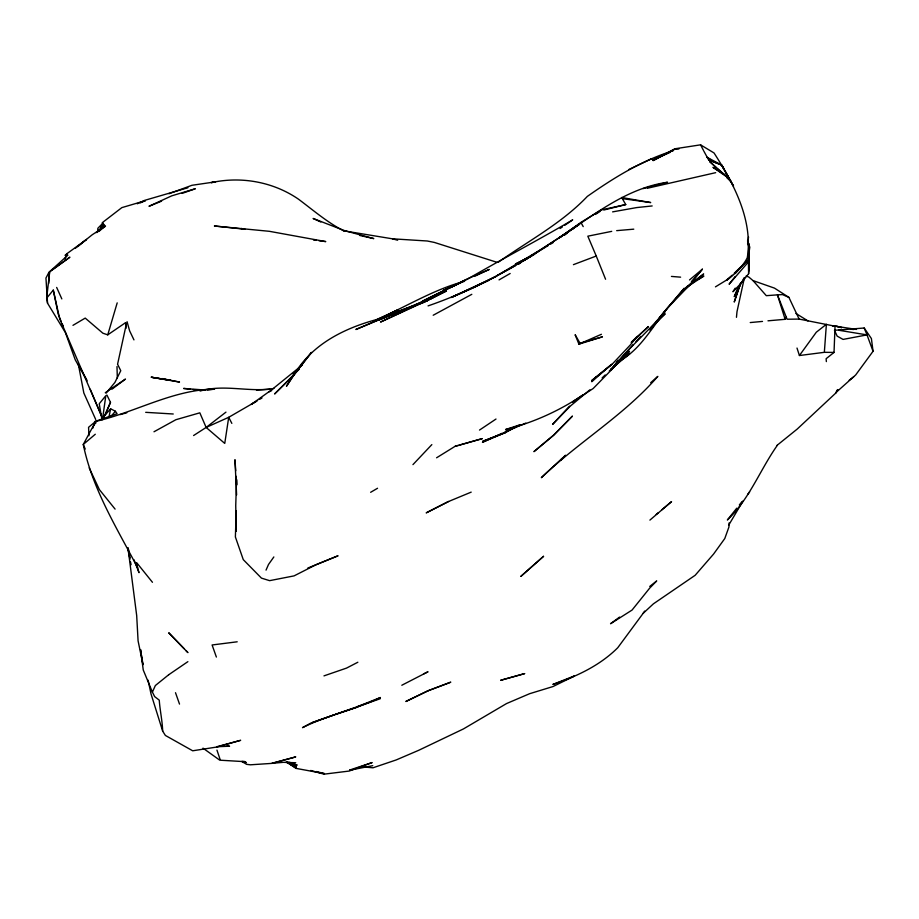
<?xml version="1.0" encoding="UTF-8"?>
<svg xmlns="http://www.w3.org/2000/svg" width="919" height="919" viewBox="0 0 919 919"><rect width="100%" height="100%" fill="white"/><g stroke="black" fill="none" stroke-linecap="round" stroke-linejoin="round"><path stroke-width="1.38" d="M749.088 250.06L748.629 273.678L741.311 282.995L732.96 291.748L735.234 288.152M826.365 361.592L826.112 358.72L834.027 352.425L835.038 326.199L799.128 319.077L787.101 319.226L777.44 294.861L766.308 295.677L753.029 280.605L748.698 276.952L746.056 276.045M729.1 522.957L728.928 527.012L724.781 538.534L713.558 554.088L695.155 575.294L653.386 603.852L643.128 613.364L617.763 647.723C599.9 665.563 576.546 676.51 552.859 684.437L573.904 676.108M48.764 283.351L49.465 272.001L69.901 257.159L51.292 270.496M670.089 152.416L652.674 160.078L675.109 148.981L653.11 160.607L675.109 148.752L700.565 144.834L714.04 152.968C733.753 183.697 753.201 219.997 747.285 257.722C739.979 272.805 715.671 288.486 732.259 275.172M799.415 355.527L824.343 352.322L826.388 324.292L816.313 332.218L799.415 355.527L797.003 348.048M97.54 232.473L97.873 228.257L102.802 223.248L104.605 225.396L96.116 232.645M736.452 317.319L736.992 311.702L744.459 277.504L742.782 281.409M87.19 380.88L75.266 359.857L65.41 332.621L47.547 303.213L46.639 298.181L49.66 272.254M102.56 418.972L105.811 395.721L99.229 403.763L102.009 419.857M747.606 243.719L748.548 236.941M735.2 276.516L729.1 284.224L747.503 263.006L749.789 247.222L747.572 240.525M94.508 424.739L94.99 421.947L95.794 423.154L95.725 421.407C135.828 412.126 172.68 389.782 214.598 389.047L207.556 390.23M108.913 417.237L110.625 408.817L115.415 411.252L117.069 413.711L94.531 421.637M117.54 364.383L126.294 324.281L125.593 322.649L107.753 334.849L102.882 333.206L85.214 318.1L72.98 325.337M102.193 226.005L102.802 223.248L99.321 230.772M102.79 419.512L110.487 402.327L106.88 394.998M107.753 334.849L117.195 302.868M740.622 283.041L734.235 302.029L740.691 283.121M64.927 259.273L66.742 253.931L67.834 255.241L48.994 272.219L45.95 278.043L47.547 303.213M92.67 428.403L94.99 421.947L88.569 427.312L88.948 435.767M737.923 287.624L734.247 296.63L743.551 278.871M105.708 413.998L110.487 402.327M266.039 570.125L268.497 564.496L273.851 556.948M226.947 745.791L229.578 746.205L216.781 746.745L240.663 740.312L216.987 747.009L192.691 750.789L165.374 735.441L162.674 731.133C162.33 720.657 159.986 710.548 159.251 700.14L154.645 696.602L152.393 692.11L155.368 685.528L168.648 674.787M100.975 229.394L103.537 224.351L100.079 230.497M776.854 445.508L797.198 429.081L835.922 392.918L837.577 389.748M835.922 392.918L837.646 389.599M95.725 421.407L83.273 444.463C92.348 489.011 116.874 528.046 137.666 567.827M736.762 508.173L727.354 519.993C749.548 499.006 759.979 469.908 777.302 445.37M767.985 320.811L785.125 319.318L786.342 317.181M728.767 525.048L743.034 500.924M736.567 271.197L735.131 273.54L747.216 260.72L747.503 263.006M643.128 613.364L644.644 611.089M611.342 369.771L618.246 360.237L611.847 369.438L593.203 388.496L572.594 401.994L583.393 394.676C559.843 410.586 533.227 422.729 505.588 429.541L518.948 425.129M666.918 308.623L659.222 317.94L684.345 288.187L666.918 308.623C650.124 330.656 627.964 347.761 611.204 369.829L629.561 351.276L617.591 362.833M834.429 330.323L864.193 328.014L871.396 338.548L873.05 351.288L855.658 374.986L836.29 392.241M747.905 494.123L749.628 491.929M739.336 504.956L741.897 501.728M689.514 279.939L702.357 269.187L689.307 285.418L666.482 309.129M652.616 326.796L655.258 323.557M658.774 319.249L664.942 311.69C651.445 328.474 640.325 348.806 621.221 360.018M106.122 393.148L114.921 382.43L120.768 370.713L117.908 364.923M46.639 298.181L53.291 290.105L59.689 318.744L101.527 415.939L90.257 389.277M613.111 367.692L633.065 344.659M649.94 330.208L653.409 326.13M656.017 323.074L665.149 313.793L658.854 319.444M110.74 416.617L115.415 411.252M103.33 417.134L110.625 408.817M687.768 285.763L684.115 289.91L703.667 273.965L687.94 285.786M691.41 281.616L702.357 269.187M299.261 369.174L274.597 393.975L293.942 375.067C311.426 344.659 343.614 328.52 376.331 319.628C405.784 307.153 433.079 289.588 464.279 281.409M569.504 406.198L552.572 424.417L570.159 406.221L589.872 389.817M635.959 341.546L640.796 336.354M412.953 464.623L431.85 444.612M562.118 458.328L541.325 477.696C578.545 442.005 623.806 415.549 657.832 376.388L650.675 382.706M596.603 376.629L591.733 381.707L611.698 364.315L591.859 380.455L612.261 364.108L630.239 345.027L637.212 336.423L631.33 342.327M565.323 455.422L560.475 460.258L565.461 455.33M602.117 377.927L605.173 374.963M613.605 366.681L610.607 369.564L629.814 353.482L624.104 357.48M734.258 273.242L741.231 266.499M743.23 264.569L747.216 260.72M631.376 342.419L648.458 326.544L632.283 341.397M609.263 371L620.865 360.34L629.124 354.102L626.838 355.63M298.847 368.668L293.023 373.953L299.399 368.68M655.442 322.58L659.486 318.996L657.453 320.742M95.289 434.239L83.273 444.463L85.237 449.069M656.235 514.456L658.429 512.618M661.703 509.873L671.548 501.636L649.905 520.108M75.197 248.383L92.199 234.782L105.536 226.074L98.861 231.289M65.031 255.344L66.742 253.931M578.924 344.154L602.416 336.836L580.038 343.246L575.133 334.723L578.924 344.154L601.417 334.286M576.121 226.12L558.878 238.055C592.881 215.781 625.919 188.211 667.527 182.249L643.07 188.613M77.69 246.591L86.512 239.445L66.639 253.885M498.466 262.11C528.528 240.789 561.589 223.455 587.356 196.39C613.972 177.712 641.864 160.388 673.179 150.773M302.5 364.82L271.622 389.828L251.174 404.463L255.987 401.557M649.756 586.437L656.706 580.934L649.561 588.275L632.042 610.078L610.549 623.725L619.578 617.086M102.227 222.731L121.836 207.625L145.409 200.664L140.297 202.881M193.599 435.526L206.143 427.438L225.959 412.137M849.213 380.213L853.625 376.905M111.98 389.174L125.466 379.076L105.271 392.723M564.783 234.977L567.046 233.323M576.087 226.717L579.475 224.236M560.085 228.498L562.382 226.936M564.668 225.362L572.698 219.859C537.661 240.479 501.579 259.273 466.37 279.778M168.809 674.684L187.878 661.657M537.615 251.898L534.582 253.816L573.525 228.165M575.88 226.579L579.418 224.202M479.511 430.069L495.996 419.041M621.152 359.444L623.427 357.916M595.386 214.46L600.027 211.439M685.861 287.624L703.874 276.068L697.9 279.399M559.361 237.665L569.837 230.968M572.158 229.474L574.49 227.981M520.372 262.788L518.029 264.247L521.613 261.995M524.002 260.479L533.571 254.46C500.384 275.24 465.14 293.138 428.07 305.889M518.029 264.247L521.67 261.961M524.094 260.433L538.626 251.255M522.704 261.329L532.055 255.471M534.387 254.012L537.902 251.817M436.582 457.788L455.227 446.232L458.535 445.416M715.453 286.854L728.537 278.859M539.062 251.082L548.39 245.453M550.722 244.04L553.054 242.639M259.606 399.386L262.018 397.938M257.561 400.604L228.716 417.306L206.143 427.438L199.825 412.826L175.874 419.719L153.99 431.769M370.633 492.297L377.548 488.265M499.051 279.893L510.171 273.494M517.627 425.934L505.542 432.585L482.693 441.315L505.381 432.516L482.452 442.303L502.222 433.228M693.121 282.076L695.511 280.732M433.205 315.24L471.815 294.321M311.047 722.977L302.512 727.653C327.463 715.12 355.274 709.721 380.397 697.521L357.112 706.757L380.259 698.739M530.883 256.286L516.133 264.35L529.378 257.263M515.628 265.557L496.421 276.022L539.442 250.416L560.418 237.079L580.842 222.409L601.508 209.9L625.747 204.569L621.692 197.505L650.698 202.559L622.691 198.676M425.244 301.696L445.784 290.886L425.302 301.673L427.772 300.444M520.143 424.773L514.089 427.944L517.879 425.968M574.042 676.2L553.031 686.539L529.585 693.719L506.541 703.563L463.429 728.939L418.673 750.318L396.192 759.944L372.976 767.79L362.029 766.848M401.81 685.252L428.024 671.766L423.556 673.937M357.847 662.243L346.497 668.113L323.97 675.879M448.61 501.487L426.198 512.871L448.058 501.717L471.194 492.124M430.264 299.18L446.462 290.978L380.535 322.029L381.098 321.811L424.486 301.857L401.419 310.048L355.871 329.496L423.016 301.409L405.704 309.324M534.065 254.632L515.375 264.063L531.262 256.275M269.198 391.816L271.702 390.586M513.399 427.806L505.76 431.551L525.806 423.108M504.692 432.091L516.938 426.129M451.08 297.538L495.961 276.504L474.043 287.486L451.631 297.331L489.448 280.1M377.95 319.41L398.088 309.806L375.974 320.34M651.502 158.803L628.826 169.521M474.434 276.378L489.218 269.451L467.3 278.894L422.315 301.26L465.152 280.375L444.773 289.99L462.096 282.087M137.23 203.788L144.639 200.365L187.924 187.752M465.106 280.352L443.567 290.22L456.513 284.787M307.831 568.034L338.054 555.777L315.952 564.771L294.069 575.88L269.6 580.659L261.444 578.12L243.271 559.625L235.39 536.983L236.206 510.849L236.24 531.251L235.746 505.634L236.551 479.5L236.642 485.106M161.583 201.169L148.993 206.27L171.784 195.816L195.31 188.751L182.169 193.381M377.962 319.582L384.245 317.055M389.334 315.964L377.904 320.329L400.845 310.76L424.038 302.34M391.873 314.987L395.675 313.528M573.422 264.661L596.247 256.033L605.575 279.25M168.993 193.725L191.968 185.282L215.494 181.836M312.403 722.495L355.768 707.239M312.357 722.518L334.585 714.706M349.634 770.053L372.138 762.563L349.186 771.052L324.039 774.166L310.725 770.455M335.596 714.35L357.847 706.987M459.845 445.037L482.245 438.627L455.227 446.232M120.205 414.584L126.799 412.792M273.081 762.988L295.746 756.888L271.978 763.379L250.405 764.803L246.602 764.332L241.823 761.495M603.909 210.003L625.747 204.569M647.378 188.257L715.671 172.669M200.089 391.046C224.179 383.843 249.554 392.654 273.885 388.473M349.668 770.225L372.758 765.676M612.605 211.875L636.683 207.579L652.168 205.948M215.483 181.893L211.255 182.651C241.031 176.046 273.265 181.824 298.491 199.182C313.092 210.095 326.854 222.042 343.143 230.543L345.13 231.278M611.709 231.358L587.827 236.183L596.247 256.033M237.205 641.795L212.094 644.977L216.379 657.051M256.447 390.058L270.094 389.242M832.821 326.199L835.647 325.923L841.712 327.601M750.237 322.558L762.494 321.42M271.748 763.344L283.385 762.322L295.723 762.747M616.683 230.646L633.777 229.164M675.109 148.752L679.244 148.671M675.764 148.775L678.601 148.706M824.343 352.322L834.027 352.425M244.787 761.667L219.779 760.185L202.984 748.146M145.696 412.332L173.243 413.998M205.776 390.093L183.628 388.438L190.52 389.265M671.444 276.424L680.611 277.159M244.569 229.199L214.391 226.005L269.382 231.312L325.763 241.594L318.962 240.721M850.868 329.209L853.625 329.507M343.476 230.784L392.459 238.814L427.301 240.996L434.296 242.409L497.259 262.397M193.266 389.599L197.401 390.104M151.819 377.33L170.865 380.34L151.118 377.192L179.515 382.051L161.87 378.571M313.517 240.02L316.239 240.376M856.497 329.416L836.474 326.371L841.551 327.646M838.702 330.254L867.008 334.895L873.05 351.288M245.005 229.268L241.192 228.532L241.904 228.693M359.788 235.471L373.78 238.607L344.453 230.589L313.092 218.458L320.834 221.996M316.354 771.535L324.464 773.614L295.907 768.364L286.854 762.081L296.4 767.985L287.061 762.425M392.459 238.814L397.628 240.215M287.842 762.368L297.17 765.125L289.405 762.23M242.248 761.323L246.349 762.609L243.857 761.3M703.851 151.153L708.698 160.009L721.553 164.972L724.31 169.257M753.029 280.605L774.487 288.129L788.904 297.377L799.128 319.077M708.698 160.009L721.553 164.972L733.477 185.983L721.553 164.972L706.941 157.287L711.57 160.469M285.993 762.173L296.4 766.412L287.555 762.058M788.904 297.377L782.448 294.574L777.44 294.861L785.125 319.318M795.923 313.459L807.973 320.915M206.143 427.438L224.753 443.417L228.716 417.306L231.841 423.383M715.74 167.258L709.652 161.526L727.699 177.516L730.961 181.606L726.895 177.781M717.773 169.176L721.829 173.002M184.087 648.653L168.728 632.766L187.935 652.628L186.017 650.641M115.093 509.103L99.39 489.609L89.2 467.897M136.759 562.796L152.451 582.29M63.158 325.613L61.504 323.408L62.883 325.774M581.29 223.133L583.209 226.614M61.022 321.236L58.173 313.953L53.291 290.105M78.931 365.245L86.547 379.673M700.565 144.834L703.494 150.429M133.956 339.881L129.636 330.863L127.052 321.684M835.084 331.575L837.175 336.136L843.056 339.41L867.008 334.895L864.193 328.014M56.656 287.429L61.826 298.905M95.691 419.455L83.836 393.01L78.299 364.039M152.393 692.11L143.249 669.985L140.55 649.561L141.078 652.341M747.561 240.916L748.985 247.36M134.025 559.82L139.01 572.675L136.265 563.152M175.506 692.708L179.515 704.092M216.953 750.099L220.055 759.301M162.674 731.133L150.992 693.834L148.108 680.163M127.73 547.85L129.97 559.097M130.532 561.9L131.084 564.714M128.545 549.424L129.016 552.204M129.487 554.996L129.958 557.776M141.503 655.086L142.996 664.69L138.08 640.853L136.69 615.604L127.959 547.758M235.723 470.769L234.965 459.718L236.608 494.916M236.103 476.283L236.665 484.566M125.593 322.649L125.972 328.37M116.989 366.578L117.322 377.916M748.652 246.315L748.594 243.466L748.606 246.235M748.744 250.577L748.663 271.139L748.606 250.382M748.514 264.006L748.629 273.678M294.195 374.102L286.452 386.233L293.942 375.067L311.495 352.391L294.195 374.102M543.531 556.34L520.981 576.27L543.531 556.34M572.307 416.227L553.629 435.215L533.928 451.654L553.583 435.227L572.307 416.227M427.898 690.789L405.853 701.496L428.174 690.743L450.792 682.162L427.898 690.789M524.6 673.616L500.763 680.267L524.6 673.616M723.46 173.829L712.983 167.327L727.699 177.516L723.46 173.829"/></g></svg>
